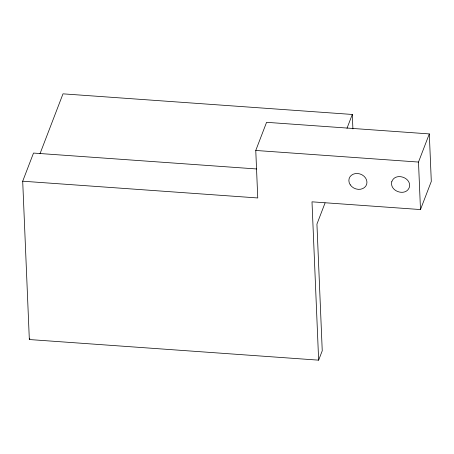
<?xml version="1.0" encoding="UTF-8"?>
<svg xmlns="http://www.w3.org/2000/svg" width="454" height="454" viewBox="0 0 454 454"><rect width="100%" height="100%" fill="white"/><g stroke="black" fill="none" stroke-linecap="round" stroke-linejoin="round"><path stroke-width="0.68" d="M325.053 202.972L316.932 224.111L322.244 350.777L318.64 360.158L29.334 339.541L22.7 181.208L33.511 153.066L256.567 168.962M39.992 153.753L62.998 93.842L352.304 114.459L352.906 128.919M29.334 339.541L29.816 338.287M22.7 181.208L257.758 197.961L255.767 150.461L266.577 122.319L429.308 133.913L431.3 181.413L420.489 209.561L312 201.826L318.64 360.158M346.992 128.289L352.304 114.459M420.489 209.561L418.497 162.061L429.308 133.913M255.767 150.461L418.497 162.061M391.762 181.793C389.43 191.56 406.182 196.911 409.4 187.133C411.733 177.366 394.98 172.009 391.762 181.793M350.244 184.823A9.222 7.735 21 0 0 365.901 185.936A9.222 7.735 21 0 0 357.576 173.502A9.222 7.735 21 0 0 350.244 184.823"/></g></svg>
